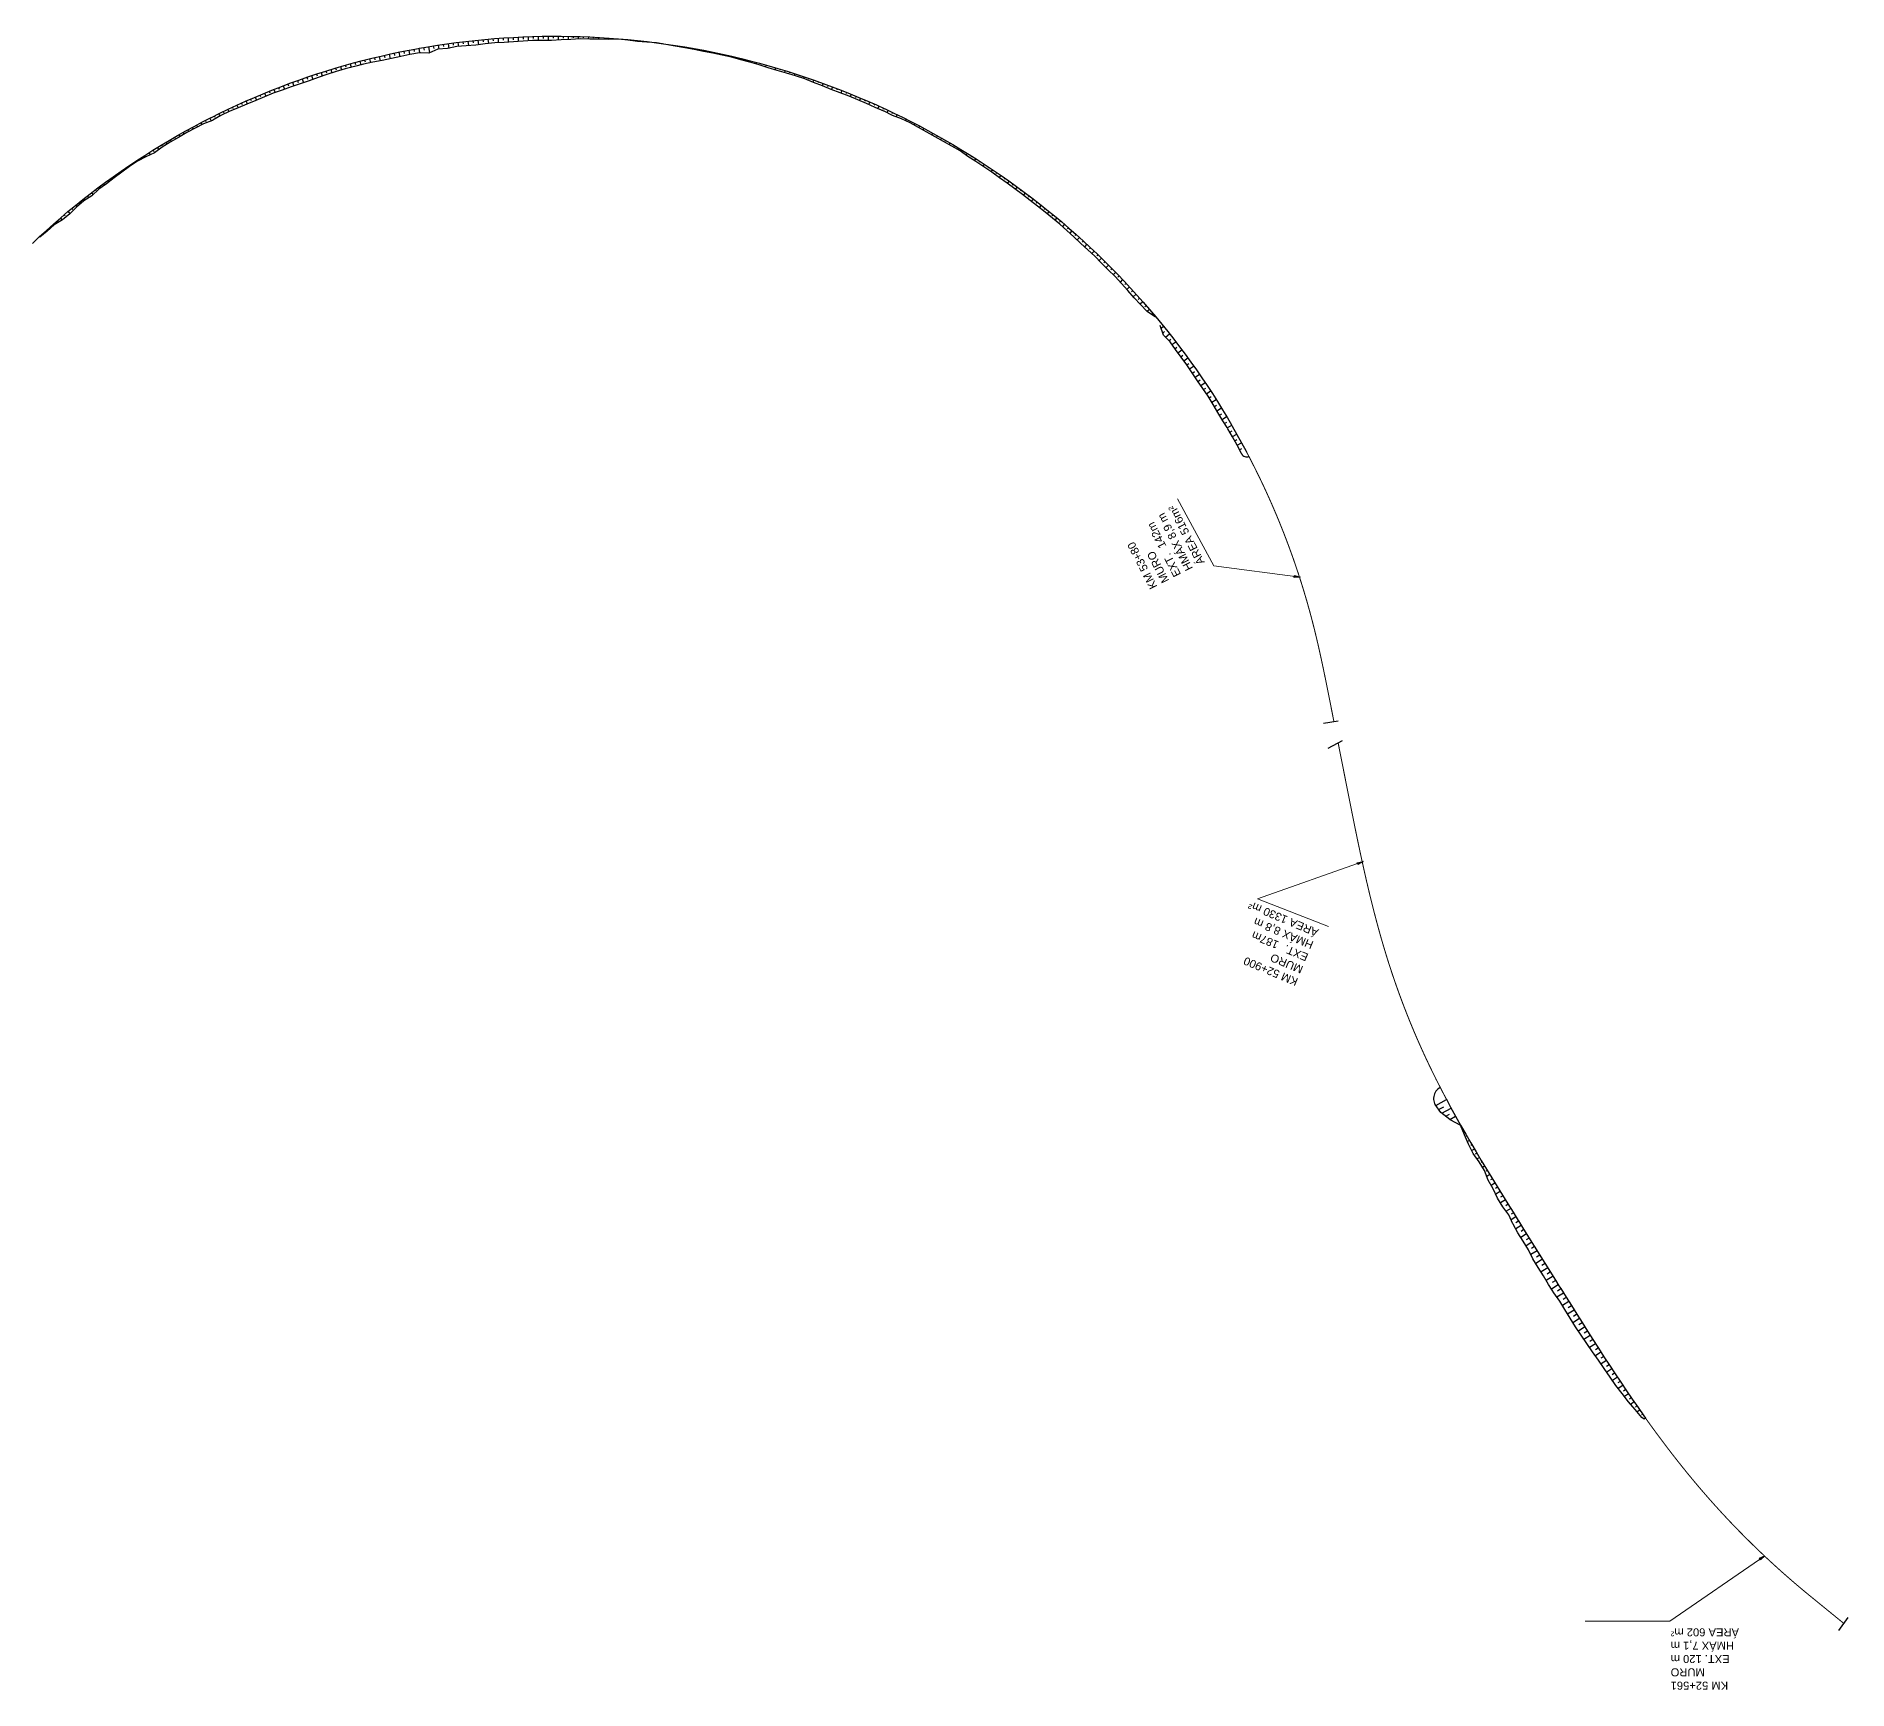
# Model space of a CAD drawing. Header units: metres. Extents: x 288738 to 324331, y 7399322 to 7465117.
# Drawn here: x 313698 to 314604, y 7432067 to 7432894 of the extents above; entities that cross this region are included whole.
import ezdxf

# ---------------------------------------------------------------- set-up
doc = ezdxf.new("R2010")
doc.units = ezdxf.units.M
doc.header["$LTSCALE"] = 10
for name, color, linetype in [('F-HZ-ATERRO-TALUDE', 110, 'Continuous'), ('F-HZ-MUROS', 210, 'Continuous'), ('F-HZ-PIANO-CORTE', 10, 'Continuous'), ('F-HZ-TALUDE', 2, 'Continuous')]:
    doc.layers.add(name, color=color, linetype=linetype)
doc.layers.add('U-HZ-TEXTO-MUROS', color=2, linetype='Continuous', lineweight=0)
doc.styles.add('ARIAL', font='arial.ttf')
doc.styles.add('DIM', font='arial.ttf', dxfattribs={"width": 0.8})
doc.dimstyles.new('U-1_2000', dxfattribs={"dimscale": 2, "dimtxt": 1.5, "dimasz": 0.75, "dimexe": 0.75, "dimexo": 0.75, "dimgap": 0.25, "dimtad": 1, "dimzin": 4, "dimtxsty": 'DIM', "dimblk": 'ARCHTICK', "dimcen": 0.7, "dimdle": 0.75, "dimclrd": 256, "dimclre": 256, "dimclrt": 256, "dimaunit": 1, "dimadec": 3, "dimazin": 2, "dimtfac": 1, "dimtofl": 0, "dimtmove": 0, "dimatfit": 3, "dimldrblk": 'CLOSEDBLANK', "dimfxl": 0, "dimtolj": 1, "dimtzin": 0, "dimlwd": -1, "dimlwe": -1, "dimarcsym": 0})

# ---------------------------------------------------------------- blocks, each defined once
blk = doc.blocks.new('_ArchTick')
at = {"color": 0, "linetype": 'ByBlock', "const_width": 0.15}
blk.add_lwpolyline([(-0.5, -0.5), (0.5, 0.5)], dxfattribs=at)

msp = doc.modelspace()

# ---------------------------------------------------------------- linework, layer by layer
at = {"layer": 'F-HZ-ATERRO-TALUDE', "linetype": 'Continuous', "lineweight": -3}
for p, q in [((313899.297, 7432889.59), (313899.605, 7432887.561)), ((313901.776, 7432889.955), (313901.938, 7432888.839)), ((313904.258, 7432890.312), (313904.583, 7432887.971)), ((313906.744, 7432890.647), (313906.886, 7432889.566)), ((313909.231, 7432890.971), (313909.49, 7432888.907)), ((313911.725, 7432891.275), (313911.852, 7432890.21)), ((313914.221, 7432891.567), (313914.469, 7432889.361)), ((313916.719, 7432891.841), (313916.84, 7432890.696)), ((313919.22, 7432892.099), (313919.447, 7432889.81)), ((313921.721, 7432892.342), (313921.824, 7432891.236)), ((313924.224, 7432892.567), (313924.412, 7432890.399)), ((313926.729, 7432892.78), (313926.815, 7432891.71)), ((313929.235, 7432892.97), (313929.395, 7432890.796)), ((313931.742, 7432893.152), (313931.817, 7432892.036)), ((313934.251, 7432893.309), (313934.389, 7432891.047)), ((313936.761, 7432893.461), (313936.823, 7432892.318)), ((313939.272, 7432893.584), (313939.377, 7432891.375)), ((313941.781, 7432893.704), (313941.825, 7432892.641)), ((313944.292, 7432893.794), (313944.365, 7432891.714)), ((313946.804, 7432893.881), (313946.833, 7432892.861)), ((313949.316, 7432893.94), (313949.361, 7432891.893)), ((313951.829, 7432893.993), (313951.845, 7432892.966)), ((313954.342, 7432894.022), (313954.361, 7432891.967)), ((313956.854, 7432894.04), (313956.857, 7432893.034)), ((313959.363, 7432894.038), (313959.356, 7432892.157)), ((313961.871, 7432894.024), (313961.862, 7432893.148)), ((313964.378, 7432893.991), (313964.351, 7432892.373)), ((313966.88, 7432893.943), (313966.864, 7432893.226)), ((313969.377, 7432893.88), (313969.342, 7432892.678)), ((313971.878, 7432893.798), (313971.858, 7432893.256)), ((313974.382, 7432893.704), (313974.339, 7432892.662)), ((313976.886, 7432893.589), (313976.862, 7432893.094)), ((313979.388, 7432893.465), (313979.337, 7432892.531)), ((313981.887, 7432893.316), (313981.862, 7432892.904)), ((313984.384, 7432893.161), (313984.336, 7432892.458)), ((313986.87, 7432892.98), (313986.852, 7432892.749)), ((313989.351, 7432892.796), (313989.334, 7432892.589)), ((313991.842, 7432892.581), (313991.832, 7432892.464)), ((313994.334, 7432892.364), (313994.308, 7432892.087)), ((313996.821, 7432892.118), (313996.802, 7432891.922)), ((313999.309, 7432891.868), (313999.259, 7432891.392)), ((314001.795, 7432891.591), (314001.774, 7432891.402)), ((314004.279, 7432891.308), (314004.245, 7432891.025)), ((314006.76, 7432891.001), (314006.748, 7432890.903)), ((314009.239, 7432890.684), (314009.218, 7432890.525)), ((314011.716, 7432890.347), (314011.7, 7432890.229)), ((314014.193, 7432889.997), (314014.15, 7432889.702)), ((314016.667, 7432889.63), (314016.642, 7432889.465)), ((313855.285, 7432880.199), (313855.772, 7432878.43)), ((313857.707, 7432880.863), (313857.954, 7432879.942)), ((313860.136, 7432881.506), (313860.621, 7432879.65)), ((313862.567, 7432882.137), (313862.809, 7432881.188)), ((313865.004, 7432882.749), (313865.493, 7432880.77)), ((313867.442, 7432883.345), (313867.695, 7432882.294)), ((313869.884, 7432883.926), (313870.411, 7432881.664)), ((313872.334, 7432884.489), (313872.593, 7432883.344)), ((313874.788, 7432885.04), (313875.276, 7432882.808)), ((313877.246, 7432885.568), (313877.485, 7432884.441)), ((313879.707, 7432886.088), (313880.179, 7432883.783)), ((313882.173, 7432886.582), (313882.396, 7432885.453)), ((313884.639, 7432887.071), (313885.058, 7432884.878)), ((313887.11, 7432887.53), (313887.317, 7432886.411)), ((313889.582, 7432887.987), (313889.992, 7432885.681)), ((313892.022, 7432888.408), (313892.257, 7432887.033)), ((313894.463, 7432888.824), (313894.971, 7432885.735)), ((313896.879, 7432889.209), (313897.076, 7432887.958)), ((314019.14, 7432889.247), (314019.081, 7432888.879)), ((314021.61, 7432888.849), (314021.576, 7432888.643)), ((314024.078, 7432888.433), (314024.002, 7432887.99)), ((314026.544, 7432888.005), (314026.502, 7432887.772)), ((314029.006, 7432887.556), (314028.916, 7432887.068)), ((314031.467, 7432887.097), (314031.418, 7432886.843)), ((314033.923, 7432886.616), (314033.823, 7432886.11)), ((314036.378, 7432886.127), (314036.328, 7432885.88)), ((314038.828, 7432885.613), (314038.719, 7432885.095)), ((314041.277, 7432885.094), (314041.218, 7432884.821)), ((314043.72, 7432884.547), (314043.603, 7432884.027)), ((314046.162, 7432883.997), (314046.105, 7432883.75)), ((314048.597, 7432883.419), (314048.465, 7432882.866)), ((314051.031, 7432882.837), (314050.956, 7432882.531)), ((314053.459, 7432882.229), (314053.291, 7432881.56)), ((314055.887, 7432881.614), (314055.794, 7432881.253)), ((314058.309, 7432880.976), (314058.109, 7432880.222)), ((314060.728, 7432880.328), (314060.618, 7432879.925)), ((313828.947, 7432871.868), (313829.283, 7432870.925)), ((313831.317, 7432872.703), (313831.978, 7432870.809)), ((313833.691, 7432873.529), (313834.014, 7432872.582)), ((313836.073, 7432874.331), (313836.699, 7432872.455)), ((313838.457, 7432875.126), (313838.759, 7432874.199)), ((313840.848, 7432875.894), (313841.416, 7432874.114)), ((313843.239, 7432876.658), (313843.504, 7432875.808)), ((313845.641, 7432877.393), (313846.161, 7432875.685)), ((313848.044, 7432878.124), (313848.298, 7432877.269)), ((313850.455, 7432878.829), (313850.941, 7432877.152)), ((313852.867, 7432879.526), (313853.103, 7432878.691)), ((314063.141, 7432879.661), (314062.889, 7432878.758)), ((314065.552, 7432878.981), (314065.412, 7432878.493)), ((314067.959, 7432878.284), (314067.661, 7432877.264)), ((314070.362, 7432877.571), (314070.209, 7432877.059)), ((314072.761, 7432876.844), (314072.457, 7432875.854)), ((314075.154, 7432876.1), (314075.005, 7432875.623)), ((314077.543, 7432875.344), (314077.25, 7432874.428)), ((314079.926, 7432874.567), (314079.778, 7432874.115)), ((314082.306, 7432873.782), (314082.002, 7432872.873)), ((314084.676, 7432872.975), (314084.505, 7432872.477)), ((314087.044, 7432872.161), (314086.658, 7432871.054)), ((314089.406, 7432871.321), (314089.201, 7432870.746)), ((313805.598, 7432862.635), (313805.927, 7432861.878)), ((313807.902, 7432863.632), (313808.576, 7432862.048)), ((313810.217, 7432864.605), (313810.541, 7432863.829)), ((313812.535, 7432865.57), (313813.163, 7432864.037)), ((313814.862, 7432866.514), (313815.173, 7432865.741)), ((313817.193, 7432867.446), (313817.817, 7432865.863)), ((313819.531, 7432868.36), (313819.852, 7432867.531)), ((313821.875, 7432869.26), (313822.533, 7432867.525)), ((313824.226, 7432870.145), (313824.562, 7432869.239)), ((313826.584, 7432871.013), (313827.26, 7432869.154)), ((314091.768, 7432870.477), (314091.337, 7432869.292)), ((314094.117, 7432869.606), (314093.88, 7432868.965)), ((314096.467, 7432868.732), (314095.948, 7432867.359)), ((314098.808, 7432867.83), (314098.55, 7432867.158)), ((314101.148, 7432866.923), (314100.631, 7432865.607)), ((314103.478, 7432865.993), (314103.217, 7432865.34)), ((314105.805, 7432865.055), (314105.279, 7432863.764)), ((314108.124, 7432864.097), (314107.86, 7432863.462)), ((314110.438, 7432863.128), (314109.908, 7432861.873)), ((314112.744, 7432862.141), (314112.475, 7432861.515)), ((313785.187, 7432853.037), (313785.869, 7432851.692)), ((313787.423, 7432854.16), (313787.748, 7432853.507)), ((313789.664, 7432855.273), (313790.232, 7432854.115)), ((313791.92, 7432856.366), (313792.189, 7432855.808)), ((313794.18, 7432857.454), (313794.702, 7432856.352)), ((313796.449, 7432858.515), (313796.731, 7432857.911)), ((313798.721, 7432859.574), (313799.33, 7432858.243)), ((313801.009, 7432860.605), (313801.318, 7432859.918)), ((313803.298, 7432861.633), (313803.926, 7432860.212)), ((314115.045, 7432861.141), (314114.495, 7432859.886)), ((314117.339, 7432860.126), (314117.057, 7432859.493)), ((314119.627, 7432859.096), (314119.062, 7432857.851)), ((314121.908, 7432858.054), (314121.632, 7432857.455)), ((314124.179, 7432856.993), (314123.613, 7432855.785)), ((314126.447, 7432855.923), (314126.146, 7432855.291)), ((314128.694, 7432854.837), (314128.176, 7432853.767)), ((314130.93, 7432853.748), (314130.736, 7432853.354)), ((313769.755, 7432844.747), (313770.006, 7432844.303)), ((313771.939, 7432845.975), (313772.396, 7432845.156)), ((313774.129, 7432847.19), (313774.348, 7432846.791)), ((313776.329, 7432848.39), (313776.784, 7432847.547)), ((313778.537, 7432849.576), (313778.772, 7432849.133)), ((313780.752, 7432850.748), (313781.235, 7432849.824)), ((313782.968, 7432851.898), (313783.25, 7432851.352)), ((314133.168, 7432852.631), (314132.809, 7432851.913)), ((314135.406, 7432851.506), (314135.229, 7432851.159)), ((314137.631, 7432850.358), (314137.254, 7432849.627)), ((314139.856, 7432849.206), (314139.654, 7432848.82)), ((314142.066, 7432848.027), (314141.628, 7432847.204)), ((314144.276, 7432846.846), (314144.04, 7432846.41)), ((314146.472, 7432845.639), (314145.976, 7432844.735)), ((314148.666, 7432844.428), (314148.409, 7432843.966)), ((313754.736, 7432835.753), (313755.344, 7432834.788)), ((313756.837, 7432837.077), (313757.229, 7432836.445)), ((313758.968, 7432838.383), (313759.624, 7432837.31)), ((313761.1, 7432839.685), (313761.373, 7432839.231)), ((313763.253, 7432840.968), (313763.789, 7432840.064)), ((313765.411, 7432842.245), (313765.674, 7432841.794)), ((313767.58, 7432843.501), (313768.102, 7432842.594)), ((314150.849, 7432843.195), (314150.348, 7432842.309)), ((314153.026, 7432841.954), (314152.783, 7432841.531)), ((314155.192, 7432840.695), (314154.721, 7432839.886)), ((314157.353, 7432839.426), (314157.12, 7432839.032)), ((314159.503, 7432838.14), (314159.028, 7432837.347)), ((314161.645, 7432836.843), (314161.385, 7432836.416)), ((314163.777, 7432835.533), (314163.172, 7432834.553)), ((313740.164, 7432826.088), (313740.346, 7432825.826)), ((313742.223, 7432827.511), (313742.548, 7432827.038)), ((313744.287, 7432828.925), (313744.424, 7432828.723)), ((313746.366, 7432830.319), (313746.625, 7432829.93)), ((313748.449, 7432831.707), (313748.577, 7432831.512)), ((313750.542, 7432833.07), (313750.876, 7432832.556)), ((313752.64, 7432834.43), (313752.85, 7432834.101)), ((314165.902, 7432834.206), (314165.583, 7432833.696)), ((314168.023, 7432832.867), (314167.391, 7432831.873)), ((314170.132, 7432831.512), (314169.81, 7432831.012)), ((314172.235, 7432830.147), (314171.569, 7432829.128)), ((314174.326, 7432828.763), (314173.99, 7432828.255)), ((314176.413, 7432827.372), (314175.738, 7432826.367)), ((314178.485, 7432825.961), (314178.123, 7432825.431)), ((313728.025, 7432817.254), (313728.324, 7432816.86)), ((313730.018, 7432818.757), (313730.526, 7432818.077)), ((313732.03, 7432820.25), (313732.297, 7432819.887)), ((313734.05, 7432821.73), (313734.556, 7432821.034)), ((313736.077, 7432823.196), (313736.288, 7432822.902)), ((313738.116, 7432824.647), (313738.494, 7432824.111)), ((314180.554, 7432824.545), (314179.775, 7432823.418)), ((314182.608, 7432823.105), (314182.213, 7432822.542)), ((314184.661, 7432821.663), (314183.864, 7432820.54)), ((314186.696, 7432820.196), (314186.288, 7432819.629)), ((314188.729, 7432818.726), (314187.892, 7432817.578)), ((314190.746, 7432817.235), (314190.312, 7432816.647)), ((313716.264, 7432807.958), (313716.632, 7432807.51)), ((313718.195, 7432809.544), (313718.812, 7432808.784)), ((313720.149, 7432811.113), (313720.435, 7432810.756)), ((313722.105, 7432812.674), (313722.671, 7432811.956)), ((313724.069, 7432814.211), (313724.425, 7432813.754)), ((313726.042, 7432815.742), (313726.803, 7432814.751)), ((314192.76, 7432815.737), (314191.864, 7432814.541)), ((314194.759, 7432814.221), (314194.303, 7432813.62)), ((314196.753, 7432812.696), (314195.83, 7432811.496)), ((314198.734, 7432811.155), (314198.272, 7432810.562)), ((314200.707, 7432809.604), (314199.783, 7432808.435)), ((314202.668, 7432808.039), (314202.208, 7432807.465)), ((313706.774, 7432799.886), (313707.162, 7432799.445)), ((313708.638, 7432801.509), (313708.954, 7432801.145)), ((313710.505, 7432803.128), (313711.414, 7432802.067)), ((313712.418, 7432804.748), (313712.868, 7432804.215)), ((313714.334, 7432806.367), (313715.201, 7432805.326)), ((314204.62, 7432806.462), (314203.692, 7432805.317)), ((314206.563, 7432804.874), (314206.088, 7432804.296)), ((314208.493, 7432803.27), (314207.53, 7432802.113)), ((314210.416, 7432801.658), (314209.929, 7432801.08)), ((314212.325, 7432800.029), (314211.336, 7432798.871)), ((313701.193, 7432794.868), (313701.314, 7432794.736)), ((313703.039, 7432796.553), (313703.369, 7432796.187)), ((313704.904, 7432798.222), (313705.087, 7432798.016)), ((314214.228, 7432798.393), (314213.725, 7432797.811)), ((314216.115, 7432796.738), (314215.085, 7432795.563)), ((314217.999, 7432795.079), (314217.47, 7432794.484)), ((314219.864, 7432793.399), (314218.776, 7432792.19)), ((314221.727, 7432791.717), (314221.167, 7432791.103)), ((314223.569, 7432790.011), (314222.447, 7432788.796)), ((314225.41, 7432788.304), (314224.847, 7432787.702)), ((314227.231, 7432786.576), (314226.101, 7432785.382)), ((314229.049, 7432784.844), (314228.477, 7432784.249)), ((314230.849, 7432783.095), (314229.668, 7432781.879)), ((314232.643, 7432781.339), (314232.038, 7432780.724)), ((314234.422, 7432779.567), (314233.21, 7432778.35)), ((314236.193, 7432777.786), (314235.586, 7432777.186)), ((314237.95, 7432775.993), (314236.741, 7432774.811)), ((314239.696, 7432774.189), (314239.081, 7432773.596)), ((314241.431, 7432772.375), (314240.154, 7432771.157)), ((314243.154, 7432770.547), (314242.503, 7432769.935)), ((314244.867, 7432768.711), (314243.558, 7432767.496)), ((314246.563, 7432766.862), (314245.876, 7432766.232)), ((314248.253, 7432765.006), (314246.787, 7432763.679)), ((314249.925, 7432763.133), (314249.208, 7432762.492)), ((314251.592, 7432761.257), (314250.224, 7432760.05)), ((314253.239, 7432759.363), (314252.589, 7432758.796)), ((314254.882, 7432757.467), (314253.65, 7432756.408)), ((314256.443, 7432755.622), (314256.081, 7432755.315)), ((314257.997, 7432753.784), (314257.797, 7432753.617)), ((314411.071, 7432348.438), (314410.965, 7432348.377)), ((314412.295, 7432346.29), (314411.768, 7432345.988)), ((314413.529, 7432344.143), (314413.13, 7432343.912)), ((314414.775, 7432341.995), (314413.752, 7432341.4)), ((314416.027, 7432339.848), (314415.42, 7432339.493)), ((314417.29, 7432337.702), (314415.933, 7432336.902)), ((314418.556, 7432335.56), (314417.864, 7432335.15)), ((314419.829, 7432333.424), (314418.63, 7432332.708)), ((314421.108, 7432331.287), (314420.571, 7432330.964)), ((314422.397, 7432329.148), (314421.322, 7432328.499)), ((314423.685, 7432327.02), (314423.097, 7432326.663)), ((314424.965, 7432324.919), (314423.427, 7432323.981)), ((314426.25, 7432322.813), (314425.329, 7432322.249)), ((314427.555, 7432320.687), (314425.629, 7432319.504)), ((314428.86, 7432318.563), (314427.846, 7432317.938)), ((314430.167, 7432316.448), (314427.947, 7432315.075)), ((314431.476, 7432314.332), (314430.283, 7432313.592)), ((314432.794, 7432312.211), (314430.381, 7432310.712)), ((314434.112, 7432310.091), (314432.904, 7432309.339)), ((314435.43, 7432307.975), (314433.157, 7432306.558)), ((314438.061, 7432303.755), (314435.631, 7432302.238)), ((314436.748, 7432305.86), (314435.659, 7432305.181)), ((314439.375, 7432301.649), (314438.038, 7432300.814)), ((314440.698, 7432299.53), (314437.929, 7432297.802)), ((314443.344, 7432295.291), (314440.449, 7432293.484)), ((314442.02, 7432297.412), (314440.592, 7432296.52)), ((314444.668, 7432293.171), (314443.205, 7432292.258)), ((314445.992, 7432291.05), (314443.09, 7432289.239)), ((314448.632, 7432286.821), (314445.522, 7432284.879)), ((314447.315, 7432288.931), (314445.864, 7432288.025)), ((314451.274, 7432282.59), (314447.914, 7432280.492)), ((314449.95, 7432284.709), (314448.298, 7432283.678)), ((314453.921, 7432278.349), (314450.563, 7432276.253)), ((314452.597, 7432280.47), (314450.895, 7432279.407)), ((314456.568, 7432274.11), (314453.18, 7432271.995)), ((314455.245, 7432276.229), (314453.585, 7432275.193)), ((314459.215, 7432269.87), (314455.74, 7432267.7)), ((314457.891, 7432271.99), (314456.166, 7432270.913)), ((314461.86, 7432265.636), (314458.542, 7432263.564)), ((314460.539, 7432267.75), (314458.804, 7432266.666)), ((314464.507, 7432261.405), (314461.273, 7432259.382)), ((314463.182, 7432263.522), (314461.591, 7432262.528)), ((314467.159, 7432257.173), (314463.852, 7432255.099)), ((314465.832, 7432259.289), (314464.19, 7432258.26)), ((314469.815, 7432252.945), (314466.515, 7432250.867)), ((314468.485, 7432255.057), (314466.822, 7432254.013)), ((314472.479, 7432248.724), (314469.245, 7432246.678)), ((314471.144, 7432250.832), (314469.507, 7432249.8)), ((314473.813, 7432246.616), (314472.216, 7432245.603)), ((314475.153, 7432244.513), (314472.02, 7432242.519)), ((314477.837, 7432240.312), (314474.848, 7432238.396)), ((314476.492, 7432242.41), (314474.956, 7432241.429)), ((314479.182, 7432238.213), (314477.73, 7432237.279)), ((314480.533, 7432236.122), (314477.742, 7432234.319)), ((314481.884, 7432234.03), (314480.546, 7432233.162)), ((314483.245, 7432231.942), (314480.617, 7432230.229)), ((314484.607, 7432229.855), (314483.315, 7432229.008)), ((314485.978, 7432227.773), (314483.433, 7432226.097)), ((314487.35, 7432225.692), (314486.097, 7432224.863)), ((314488.73, 7432223.618), (314486.269, 7432221.979)), ((314490.112, 7432221.545), (314488.904, 7432220.736)), ((314491.502, 7432219.48), (314489.189, 7432217.922)), ((314492.893, 7432217.418), (314491.797, 7432216.674)), ((314494.294, 7432215.361), (314492.219, 7432213.945)), ((314495.699, 7432213.307), (314494.72, 7432212.634)), ((314497.109, 7432211.267), (314495.352, 7432210.051)), ((314498.521, 7432209.232), (314497.762, 7432208.703)), ((314499.944, 7432207.201), (314498.644, 7432206.288)), ((314501.375, 7432205.172), (314500.827, 7432204.785)), ((314502.793, 7432203.172), (314502.052, 7432202.643))]:
    msp.add_line(p, q, dxfattribs=at)
at = {"layer": 'F-HZ-MUROS'}
for p, q in [((314349.253, 7432551.622), (314341.908, 7432550.38)), ((314603.891, 7432103.446), (314599.311, 7432096.969))]:
    msp.add_line(p, q, dxfattribs=at)
at = {"layer": 'F-HZ-MUROS', "linetype": 'Continuous', "lineweight": -3, "const_width": 0.5}
for points in [[(314347.095, 7432551.195), (314345.499, 7432559.265), (314344.538, 7432564.114), (314343.573, 7432568.95), (314342.595, 7432573.772), (314341.597, 7432578.578), (314340.573, 7432583.367), (314339.516, 7432588.137), (314338.417, 7432592.885), (314337.271, 7432597.611), (314336.072, 7432602.311), (314334.817, 7432606.985), (314333.508, 7432611.631), (314332.145, 7432616.25), (314330.729, 7432620.839), (314329.261, 7432625.399), (314327.74, 7432629.929), (314326.169, 7432634.428), (314324.545, 7432638.902), (314322.867, 7432643.355), (314321.135, 7432647.787), (314319.349, 7432652.197), (314317.51, 7432656.584), (314315.618, 7432660.948), (314313.673, 7432665.288), (314311.676, 7432669.604), (314309.626, 7432673.895), (314307.525, 7432678.16), (314305.371, 7432682.4), (314303.317, 7432686.33), (314303.315, 7432686.333)], [(314347.095, 7432551.195), (314345.499, 7432559.265), (314344.538, 7432564.114), (314343.573, 7432568.95), (314342.595, 7432573.772), (314341.597, 7432578.578), (314340.573, 7432583.367), (314339.516, 7432588.137), (314338.417, 7432592.885), (314337.271, 7432597.611), (314336.072, 7432602.311), (314334.817, 7432606.985), (314333.508, 7432611.631), (314332.145, 7432616.25), (314330.729, 7432620.839), (314329.261, 7432625.399), (314327.74, 7432629.929), (314326.169, 7432634.428), (314324.545, 7432638.902), (314322.867, 7432643.355), (314321.135, 7432647.787), (314319.349, 7432652.197), (314317.51, 7432656.584), (314315.618, 7432660.948), (314313.673, 7432665.288), (314311.676, 7432669.604), (314309.626, 7432673.895), (314307.525, 7432678.16), (314305.371, 7432682.4), (314303.317, 7432686.33), (314303.315, 7432686.333)], [(314403.106, 7432362.921), (314402.946, 7432363.221), (314400.541, 7432367.823), (314398.18, 7432372.463), (314395.866, 7432377.142), (314393.606, 7432381.862), (314391.405, 7432386.617), (314389.266, 7432391.401), (314387.191, 7432396.213), (314385.179, 7432401.051), (314383.23, 7432405.916), (314381.346, 7432410.805), (314379.527, 7432415.719), (314377.772, 7432420.657), (314376.083, 7432425.617), (314374.459, 7432430.598), (314372.902, 7432435.589), (314371.412, 7432440.586), (314369.98, 7432445.587), (314368.606, 7432450.59), (314367.287, 7432455.594), (314366.016, 7432460.596), (314364.79, 7432465.596), (314363.606, 7432470.593), (314362.461, 7432475.585), (314361.349, 7432480.57), (314360.267, 7432485.549), (314359.213, 7432490.52), (314358.182, 7432495.482), (314357.168, 7432500.434), (314356.172, 7432505.376), (314355.189, 7432510.307), (314354.212, 7432515.226), (314353.24, 7432520.133), (314349.168, 7432540.719)], [(314403.106, 7432362.921), (314402.946, 7432363.221), (314400.541, 7432367.823), (314398.18, 7432372.463), (314395.866, 7432377.142), (314393.606, 7432381.862), (314391.405, 7432386.617), (314389.266, 7432391.401), (314387.191, 7432396.213), (314385.179, 7432401.051), (314383.23, 7432405.916), (314381.346, 7432410.805), (314379.527, 7432415.719), (314377.772, 7432420.657), (314376.083, 7432425.617), (314374.459, 7432430.598), (314372.902, 7432435.589), (314371.412, 7432440.586), (314369.98, 7432445.587), (314368.606, 7432450.59), (314367.287, 7432455.594), (314366.016, 7432460.596), (314364.79, 7432465.596), (314363.606, 7432470.593), (314362.461, 7432475.585), (314361.349, 7432480.57), (314360.267, 7432485.549), (314359.213, 7432490.52), (314358.182, 7432495.482), (314357.168, 7432500.434), (314356.172, 7432505.376), (314355.189, 7432510.307), (314354.212, 7432515.226), (314353.24, 7432520.133), (314349.168, 7432540.719)], [(314502.795, 7432203.169), (314505.027, 7432200.061), (314508.063, 7432195.894), (314511.142, 7432191.747), (314514.266, 7432187.622), (314517.437, 7432183.52), (314520.654, 7432179.444), (314523.921, 7432175.395), (314527.24, 7432171.377), (314530.613, 7432167.393), (314534.035, 7432163.448), (314537.505, 7432159.545), (314541.023, 7432155.684), (314544.587, 7432151.867), (314548.198, 7432148.094), (314551.854, 7432144.365), (314555.555, 7432140.68), (314559.302, 7432137.042), (314563.092, 7432133.449), (314566.926, 7432129.902), (314570.802, 7432126.403), (314574.721, 7432122.951), (314578.682, 7432119.547), (314582.685, 7432116.192), (314583.782, 7432115.286), (314583.881, 7432115.206)], [(314502.795, 7432203.169), (314505.027, 7432200.061), (314508.063, 7432195.894), (314511.142, 7432191.747), (314514.266, 7432187.622), (314517.437, 7432183.52), (314520.654, 7432179.444), (314523.921, 7432175.395), (314527.24, 7432171.377), (314530.613, 7432167.393), (314534.035, 7432163.448), (314537.505, 7432159.545), (314541.023, 7432155.684), (314544.587, 7432151.867), (314548.198, 7432148.094), (314551.854, 7432144.365), (314555.555, 7432140.68), (314559.302, 7432137.042), (314563.092, 7432133.449), (314566.926, 7432129.902), (314570.802, 7432126.403), (314574.721, 7432122.951), (314578.682, 7432119.547), (314582.685, 7432116.192), (314583.782, 7432115.286), (314601.85, 7432100.56)]]:
    msp.add_lwpolyline(points, dxfattribs=at)
at = {"layer": 'F-HZ-MUROS'}
msp.add_lwpolyline([(314351.194, 7432541.812), (314344.034, 7432537.948)], dxfattribs=at)
at = {"layer": 'F-HZ-PIANO-CORTE'}
for p, q in [((314260.67, 7432748.021), (314261.902, 7432749.022)), ((314261.486, 7432745.658), (314262.435, 7432746.419)), ((314262.817, 7432743.609), (314264.905, 7432745.262)), ((314264.541, 7432741.798), (314265.496, 7432742.545)), ((314266.095, 7432739.846), (314267.985, 7432741.303)), ((314267.562, 7432737.822), (314268.537, 7432738.564)), ((314269.05, 7432735.813), (314271.022, 7432737.294)), ((314270.543, 7432733.808), (314271.535, 7432734.543)), ((314272.028, 7432731.797), (314274.009, 7432733.245)), ((314273.511, 7432729.784), (314274.5, 7432730.497)), ((314274.905, 7432727.709), (314276.943, 7432729.158)), ((314276.295, 7432725.631), (314277.345, 7432726.368)), ((314277.666, 7432723.54), (314279.824, 7432725.034)), ((314279.046, 7432721.456), (314280.147, 7432722.208)), ((314280.47, 7432719.401), (314282.653, 7432720.871)), ((314281.894, 7432717.346), (314282.972, 7432718.062)), ((314283.317, 7432715.291), (314285.428, 7432716.673)), ((314284.697, 7432713.208), (314285.747, 7432713.885)), ((314286.008, 7432711.078), (314288.149, 7432712.441)), ((314287.299, 7432708.938), (314288.394, 7432709.625)), ((314288.57, 7432706.785), (314290.815, 7432708.174)), ((314289.846, 7432704.635), (314290.986, 7432705.33)), ((314291.125, 7432702.487), (314293.427, 7432703.871)), ((314292.428, 7432700.354), (314293.569, 7432701.03)), ((314293.734, 7432698.222), (314295.986, 7432699.536)), ((314295.012, 7432696.073), (314296.124, 7432696.712)), ((314296.298, 7432693.93), (314298.485, 7432695.165)), ((314297.48, 7432691.727), (314298.594, 7432692.346)), ((314298.651, 7432689.518), (314300.929, 7432690.764)), ((314299.835, 7432687.316), (314300.979, 7432687.932)), ((314397.933, 7432359.5), (314403.385, 7432362.399)), ((314399.4, 7432357.475), (314401.971, 7432358.858)), ((314401, 7432355.58), (314405.684, 7432358.125)), ((314402.969, 7432354.039), (314404.873, 7432355.084)), ((314404.937, 7432352.498), (314407.877, 7432354.126))]:
    msp.add_line(p, q, dxfattribs=at)
at = {"layer": 'F-HZ-TALUDE', "linetype": 'Continuous', "lineweight": -3}
for points in [[(313696.487, 7432790.493), (313699.968, 7432793.75), (313703.489, 7432796.963), (313707.05, 7432800.132), (313710.651, 7432803.255), (313714.292, 7432806.332), (313717.971, 7432809.364), (313721.688, 7432812.348), (313725.443, 7432815.285), (313729.234, 7432818.175), (313733.062, 7432821.016), (313736.925, 7432823.809), (313740.824, 7432826.552), (313744.757, 7432829.246), (313748.724, 7432831.891), (313752.724, 7432834.484), (313756.757, 7432837.027), (313760.821, 7432839.519), (313764.917, 7432841.959), (313769.043, 7432844.347), (313773.199, 7432846.683), (313777.385, 7432848.966), (313781.599, 7432851.196), (313785.841, 7432853.372), (313786.052, 7432853.479), (313790.11, 7432855.495), (313794.406, 7432857.563), (313798.728, 7432859.577), (313803.075, 7432861.536), (313807.446, 7432863.44), (313811.841, 7432865.288), (313816.26, 7432867.081), (313820.7, 7432868.818), (313825.163, 7432870.498), (313829.646, 7432872.122), (313834.149, 7432873.689), (313838.673, 7432875.198), (313843.214, 7432876.651), (313847.774, 7432878.046), (313852.352, 7432879.383), (313856.945, 7432880.662), (313861.555, 7432881.882), (313866.18, 7432883.045), (313870.819, 7432884.148), (313875.472, 7432885.193), (313880.138, 7432886.179), (313884.816, 7432887.106), (313889.505, 7432887.973), (313890.039, 7432888.068), (313894.212, 7432888.784), (313898.93, 7432889.536), (313903.657, 7432890.231), (313908.392, 7432890.868), (313913.134, 7432891.448), (313917.883, 7432891.969), (313922.639, 7432892.432), (313927.399, 7432892.837), (313932.164, 7432893.183), (313936.933, 7432893.471), (313941.706, 7432893.701), (313946.48, 7432893.873), (313951.257, 7432893.986), (313956.034, 7432894.041), (313960.812, 7432894.037), (313965.59, 7432893.975), (313970.366, 7432893.855), (313975.141, 7432893.676), (313979.913, 7432893.438), (313984.682, 7432893.143), (313989.447, 7432892.789), (313994.207, 7432892.377), (313998.962, 7432891.906), (314003.711, 7432891.378), (314008.452, 7432890.791), (314013.187, 7432890.147), (314017.913, 7432889.444), (314022.63, 7432888.684), (314027.338, 7432887.867), (314032.035, 7432886.991), (314036.721, 7432886.059), (314041.395, 7432885.069), (314046.057, 7432884.022), (314050.706, 7432882.918), (314055.341, 7432881.758), (314059.961, 7432880.541), (314064.566, 7432879.267), (314069.155, 7432877.937), (314073.728, 7432876.551), (314078.283, 7432875.11), (314082.82, 7432873.612), (314087.338, 7432872.06), (314091.837, 7432870.452), (314096.316, 7432868.79), (314100.775, 7432867.072), (314105.212, 7432865.301), (314109.627, 7432863.475), (314114.019, 7432861.595), (314118.388, 7432859.662), (314122.632, 7432857.723), (314122.733, 7432857.676), (314127.053, 7432855.637), (314131.348, 7432853.545), (314135.617, 7432851.4), (314139.86, 7432849.204), (314144.075, 7432846.956), (314148.262, 7432844.657), (314152.421, 7432842.306), (314156.551, 7432839.905), (314160.651, 7432837.454), (314164.72, 7432834.953), (314168.759, 7432832.402), (314172.766, 7432829.802), (314176.741, 7432827.154), (314180.684, 7432824.457), (314184.593, 7432821.712), (314188.468, 7432818.919), (314192.308, 7432816.08), (314196.114, 7432813.193), (314199.884, 7432810.261), (314203.617, 7432807.282), (314207.314, 7432804.259), (314210.974, 7432801.19), (314214.596, 7432798.077), (314218.179, 7432794.92), (314221.724, 7432791.719), (314225.229, 7432788.476), (314228.694, 7432785.19), (314232.118, 7432781.862), (314235.502, 7432778.492), (314238.844, 7432775.081), (314242.144, 7432771.63), (314245.401, 7432768.139), (314248.616, 7432764.608), (314251.787, 7432761.038), (314254.914, 7432757.43), (314257.997, 7432753.784), (314261.034, 7432750.101), (314264.027, 7432746.381), (314266.974, 7432742.625), (314269.874, 7432738.833), (314272.728, 7432735.006), (314275.535, 7432731.145), (314278.295, 7432727.25), (314281.006, 7432723.321), (314283.67, 7432719.36), (314286.285, 7432715.366), (314288.85, 7432711.341), (314291.366, 7432707.285), (314293.833, 7432703.199), (314295.865, 7432699.744), (314296.248, 7432699.085), (314298.604, 7432694.956), (314300.911, 7432690.798), (314303.167, 7432686.612), (314303.315, 7432686.333)], [(314257.797, 7432753.617), (314253.683, 7432756.372), (314250.427, 7432759.84), (314247.129, 7432763.266), (314244.09, 7432766.926), (314240.846, 7432770.4), (314237.637, 7432773.909), (314234.287, 7432777.283), (314230.91, 7432780.629), (314227.558, 7432784.003), (314224.104, 7432787.271), (314220.605, 7432790.492), (314217.12, 7432793.729), (314213.586, 7432796.913), (314209.997, 7432800.036), (314206.358, 7432803.101), (314202.699, 7432806.142), (314198.959, 7432809.083), (314195.191, 7432811.989), (314191.416, 7432814.885), (314187.635, 7432817.775), (314183.797, 7432820.59), (314179.901, 7432823.324), (314176.066, 7432826.15), (314172.095, 7432828.778), (314168.13, 7432831.417), (314164.077, 7432833.918), (314160.169, 7432836.658), (314156.089, 7432839.12), (314151.93, 7432841.448), (314147.745, 7432843.726), (314143.605, 7432846.087), (314139.455, 7432848.432), (314135.264, 7432850.707), (314130.985, 7432852.809), (314126.441, 7432854.358), (314122.19, 7432856.504), (314122.085, 7432856.541), (314117.817, 7432858.39), (314113.476, 7432860.345), (314109.1, 7432862.219), (314104.686, 7432864.004), (314100.259, 7432865.754), (314095.798, 7432867.415), (314091.406, 7432869.266), (314086.946, 7432870.94), (314082.514, 7432872.703), (314077.991, 7432874.206), (314073.425, 7432875.574), (314068.847, 7432876.897), (314064.295, 7432878.307), (314059.752, 7432879.765), (314055.158, 7432881.044), (314050.559, 7432882.315), (314045.944, 7432883.53), (314041.276, 7432884.521), (314036.62, 7432885.566), (314031.936, 7432886.478), (314027.253, 7432887.393), (314022.558, 7432888.256), (314017.859, 7432889.098), (314013.147, 7432889.865), (314008.435, 7432890.657), (314003.675, 7432891.075), (313998.91, 7432891.417), (313994.182, 7432892.105), (313989.431, 7432892.592), (313984.635, 7432892.454), (313979.861, 7432892.517), (313975.096, 7432892.646), (313970.331, 7432892.745), (313965.56, 7432892.422), (313960.799, 7432892.231), (313956.045, 7432891.985), (313951.292, 7432891.933), (313946.54, 7432891.834), (313941.794, 7432891.574), (313937.056, 7432891.184), (313932.312, 7432890.941), (313927.566, 7432890.706), (313922.837, 7432890.246), (313918.123, 7432889.639), (313913.384, 7432889.279), (313908.652, 7432888.827), (313903.991, 7432887.846), (313899.235, 7432887.537), (313894.732, 7432885.634), (313890.459, 7432885.681), (313889.912, 7432885.681), (313885.233, 7432884.918), (313880.609, 7432883.866), (313875.953, 7432882.977), (313871.354, 7432881.825), (313866.672, 7432881.026), (313862.034, 7432880.018), (313857.443, 7432878.824), (313852.821, 7432877.733), (313848.285, 7432876.331), (313843.745, 7432874.951), (313839.276, 7432873.346), (313834.793, 7432871.795), (313830.317, 7432870.227), (313825.841, 7432868.655), (313821.35, 7432867.121), (313816.877, 7432865.528), (313812.472, 7432863.759), (313808.125, 7432861.85), (313803.699, 7432860.123), (313799.337, 7432858.246), (313794.927, 7432856.462), (313790.662, 7432854.366), (313786.754, 7432852.083), (313786.557, 7432851.953), (313782.087, 7432850.258), (313777.848, 7432848.102), (313773.63, 7432845.904), (313769.561, 7432843.437), (313765.445, 7432841.058), (313761.368, 7432838.612), (313757.545, 7432835.757), (313753.148, 7432833.821), (313748.98, 7432831.501), (313745.018, 7432828.859), (313741.185, 7432826.032), (313737.311, 7432823.267), (313733.61, 7432820.267), (313729.732, 7432817.512), (313726.254, 7432814.233), (313722.223, 7432811.671), (313718.592, 7432808.598), (313715.162, 7432805.288), (313711.581, 7432802.167), (313707.441, 7432799.686), (313703.84, 7432796.573), (313700.149, 7432793.553)], [(314301.009, 7432685.109), (314300.868, 7432685.394), (314298.633, 7432689.552), (314296.422, 7432693.724), (314293.992, 7432697.773), (314293.616, 7432698.429), (314291.524, 7432701.818), (314289.098, 7432705.89), (314286.687, 7432709.974), (314284.201, 7432714.014), (314281.501, 7432717.914), (314278.8, 7432721.811), (314276.199, 7432725.777), (314273.559, 7432729.72), (314270.744, 7432733.539), (314267.91, 7432737.343), (314265.124, 7432741.186), (314261.839, 7432744.636), (314260.19, 7432749.411)], [(314404.937, 7432352.498), (314400.475, 7432355.991), (314397.578, 7432359.99)], [(314403.106, 7432362.921), (314405.393, 7432358.656), (314407.877, 7432354.126), (314410.392, 7432349.629), (314412.937, 7432345.163), (314415.509, 7432340.729), (314418.102, 7432336.322), (314420.713, 7432331.942), (314423.34, 7432327.586), (314425.979, 7432323.254), (314428.626, 7432318.942), (314431.279, 7432314.65), (314433.935, 7432310.375), (314436.589, 7432306.114), (314439.148, 7432302.013), (314439.239, 7432301.867), (314441.887, 7432297.625), (314457.774, 7432272.178), (314459.55, 7432269.333), (314460.423, 7432267.936), (314463.077, 7432263.69), (314465.739, 7432259.437), (314468.409, 7432255.179), (314471.091, 7432250.917), (314473.789, 7432246.654), (314476.504, 7432242.391), (314479.236, 7432238.129), (314481.989, 7432233.868), (314484.766, 7432229.612), (314487.568, 7432225.361), (314490.398, 7432221.118), (314493.255, 7432216.882), (314496.145, 7432212.656), (314499.069, 7432208.444), (314502.029, 7432204.245), (314502.793, 7432203.172), (314502.795, 7432203.169)], [(314502.052, 7432202.643), (314501.027, 7432203.533), (314497.642, 7432207.446), (314494.224, 7432211.333), (314491.093, 7432215.413), (314487.99, 7432219.503), (314485.07, 7432223.706), (314482.186, 7432227.921), (314479.321, 7432232.136), (314476.335, 7432236.262), (314473.432, 7432240.43), (314470.594, 7432244.628), (314467.816, 7432248.85), (314465.082, 7432253.089), (314462.456, 7432257.381), (314459.9, 7432261.704), (314456.938, 7432265.761), (314456.069, 7432267.16), (314454.325, 7432270.024), (314451.812, 7432274.35), (314449.069, 7432278.532), (314446.53, 7432282.841), (314444.303, 7432287.345), (314441.606, 7432291.556), (314439.033, 7432295.844), (314436.575, 7432300.204), (314436.509, 7432300.366), (314434.442, 7432304.775), (314431.499, 7432308.858), (314428.896, 7432313.173), (314426.632, 7432317.713), (314424.154, 7432322.138), (314422.262, 7432326.933), (314419.641, 7432331.299), (314416.653, 7432335.464), (314414.354, 7432340.054), (314412.245, 7432344.766), (314410.355, 7432349.607)]]:
    msp.add_lwpolyline(points, dxfattribs=at)
at = {"layer": 'F-HZ-TALUDE'}
msp.add_lwpolyline([(314404.937, 7432352.498), (314410.355, 7432349.607)], dxfattribs=at)
for centre, radius, start, end in [((314303.317, 7432686.33), 2.61, 204.918603, 297.600739), ((314403.106, 7432362.921), 6.256, 117.54097, 223.905434)]:
    msp.add_arc(centre, radius, start, end, dxfattribs=at)

# ---------------------------------------------------------------- texts
at = {"layer": 'U-HZ-TEXTO-MUROS', "linetype": 'Continuous', "lineweight": -3, "char_height": 4, "style": 'ARIAL'}
for s, insert, attachment_point, rotation in [('KM 53+80\\PMURO\\PEXT.^I142m\\PHMÁX 8,9 m\\PÁREA 516m²', (314282.63, 7432631.118), 7, 117.231725), ('KM 53+80\\PMURO\\PEXT.^I142m\\PHMÁX 8,9 m\\PÁREA 516m²', (314282.63, 7432631.118), 7, 117.231725), ('KM 52+561\\PMURO\\PEXT.^I120 m\\PHMÁX 7,1 m\\PÁREA 602 m²', (314515.356, 7432098.133), 9, 179.995688), ('KM 52+561\\PMURO\\PEXT.^I120 m\\PHMÁX 7,1 m\\PÁREA 602 m²', (314515.356, 7432098.133), 9, 179.995688)]:
    msp.add_mtext(s, dxfattribs=dict(at, insert=insert, attachment_point=attachment_point, rotation=rotation))
at = {"layer": 'U-HZ-TEXTO-MUROS', "linetype": 'Continuous', "lineweight": -3, "insert": (314339.791, 7432447.474), "char_height": 4, "width": 39.07747, "attachment_point": 7, "rotation": 157.311543, "style": 'ARIAL'}
msp.add_mtext('KM 52+900\\PMURO\\PEXT.^I187m\\PHMÁX 8,8 m\\PÁREA 1330 m²', dxfattribs=at)
msp.add_mtext('KM 52+900\\PMURO\\PEXT.^I187m\\PHMÁX 8,8 m\\PÁREA 1330 m²', dxfattribs=at)

# ---------------------------------------------------------------- leaders
at = {"layer": 'U-HZ-TEXTO-MUROS', "linetype": 'Continuous', "lineweight": -3}
for points in [[(314330.186, 7432623.586), (314287, 7432629.267), (314268.808, 7432662.832)], [(314361.619, 7432481.367), (314308.796, 7432462.84), (314344.326, 7432448.871)], [(314361.619, 7432481.367), (314308.796, 7432462.84), (314344.326, 7432448.871)], [(314562.5, 7432134.38), (314515.021, 7432101.596), (314472.657, 7432101.599)], [(314562.5, 7432134.38), (314515.021, 7432101.596), (314472.657, 7432101.599)]]:
    msp.add_leader(points, dimstyle='U-1_2000', override={"dimscale": 1, "dimasz": 3}, dxfattribs=at)

doc.saveas('drawing.dxf')
